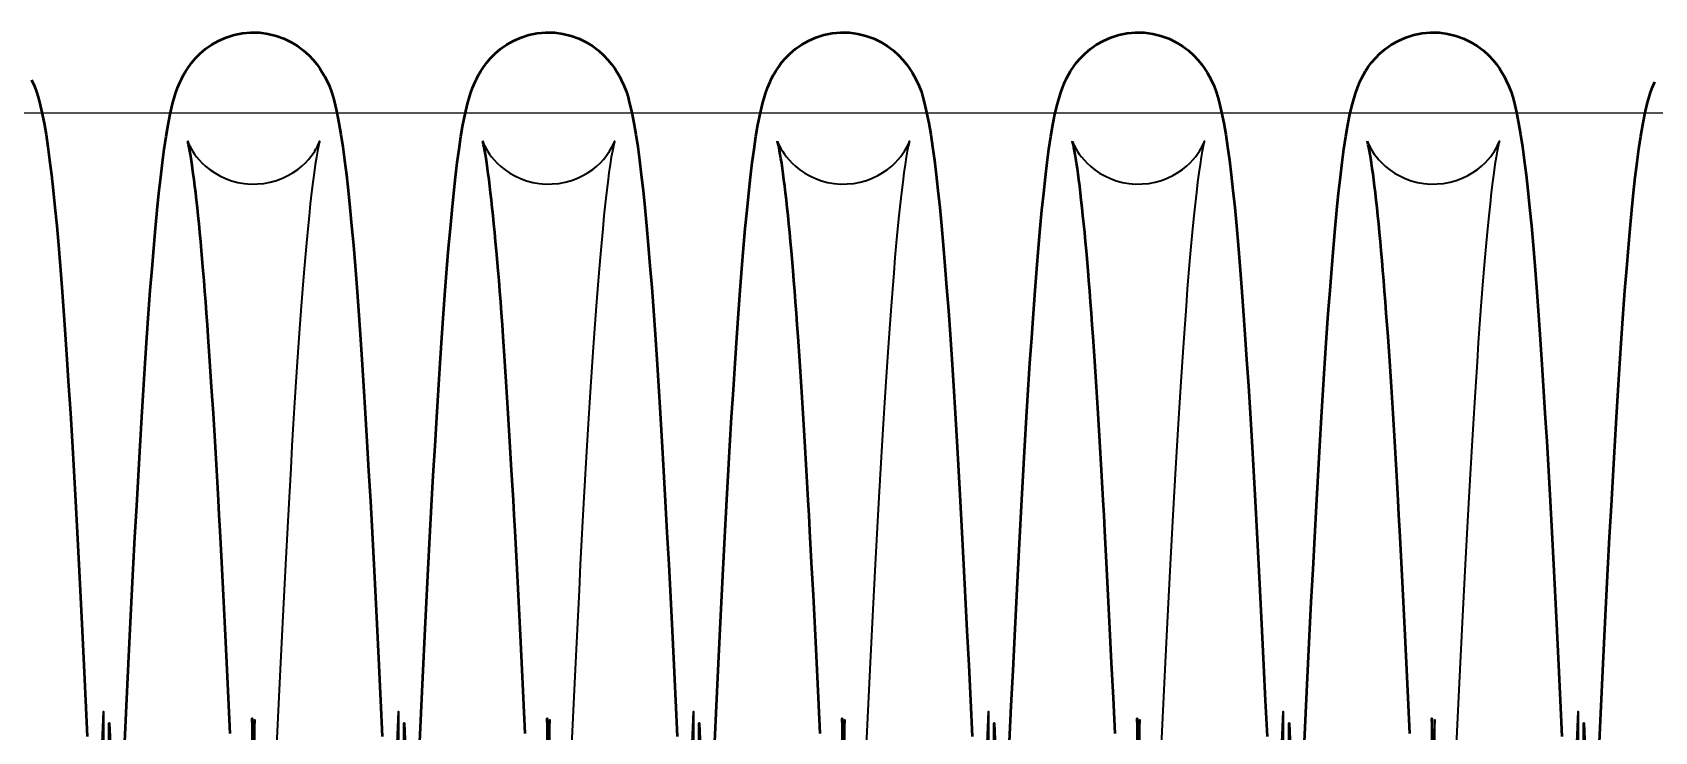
# Model space of a CAD drawing. Header units: millimetres. Extents: x 0 to 190005487, y 0 to 455456909.
# Drawn here: x 90515.99 to 90559.85, y 21524.51 to 21543.41 of the extents above; entities that cross this region are included whole.
import ezdxf

# ---------------------------------------------------------------- set-up
doc = ezdxf.new("R2010")
doc.units = ezdxf.units.MM
doc.header["$LTSCALE"] = 400
doc.header["$MEASUREMENT"] = 0
doc.layers.get('0').update_dxf_attribs({"linetype": 'CONTINUOUS'})
doc.layers.add('가려진 것(ISO)', color=7, linetype='CONTINUOUS', lineweight=35)
doc.layers.add('가시적인 것(ISO)', color=7, linetype='CONTINUOUS', lineweight=50)

# ---------------------------------------------------------------- blocks, each defined once
blk = doc.blocks.new('토션스프링 3')
at = {"layer": '가려진 것(ISO)', "flags": 128}
for points in [[(21461714.445, -50952857.63), (21461714.451, -50952857.647), (21461714.472, -50952857.704), (21461714.515, -50952857.807), (21461714.594, -50952857.966), (21461714.651, -50952858.07), (21461714.724, -50952858.191), (21461714.817, -50952858.328), (21461714.931, -50952858.48), (21461715.07, -50952858.646), (21461715.237, -50952858.822), (21461715.432, -50952859.003), (21461715.658, -50952859.182), (21461715.913, -50952859.354), (21461716.192, -50952859.514), (21461716.494, -50952859.654), (21461716.816, -50952859.77), (21461717.154, -50952859.86), (21461717.502, -50952859.921), (21461717.856, -50952859.952), (21461718.213, -50952859.949), (21461718.568, -50952859.915), (21461718.915, -50952859.851), (21461719.251, -50952859.758), (21461719.57, -50952859.638), (21461719.87, -50952859.495), (21461720.148, -50952859.334), (21461720.399, -50952859.161), (21461720.62, -50952858.981), (21461720.812, -50952858.801), (21461720.976, -50952858.625), (21461721.113, -50952858.459), (21461721.224, -50952858.309), (21461721.313, -50952858.174), (21461721.384, -50952858.056), (21461721.44, -50952857.954), (21461721.483, -50952857.869), (21461721.54, -50952857.742), (21461721.57, -50952857.667), (21461721.581, -50952857.633), (21461721.581, -50952857.635), (21461721.572, -50952857.667), (21461721.557, -50952857.726), (21461721.537, -50952857.808), (21461721.515, -50952857.911), (21461721.464, -50952858.173), (21461721.406, -50952858.505), (21461721.343, -50952858.9), (21461721.278, -50952859.352), (21461721.212, -50952859.857), (21461721.145, -50952860.413), (21461721.076, -50952861.021), (21461721.007, -50952861.677), (21461720.938, -50952862.381), (21461720.868, -50952863.131), (21461720.797, -50952863.924), (21461720.727, -50952864.759), (21461720.656, -50952865.637), (21461720.586, -50952866.559), (21461720.515, -50952867.522), (21461720.444, -50952868.527), (21461720.372, -50952869.57), (21461720.301, -50952870.652), (21461720.23, -50952871.77), (21461720.158, -50952872.923), (21461720.087, -50952874.109), (21461720.016, -50952875.328), (21461719.945, -50952876.578), (21461719.874, -50952877.861), (21461719.802, -50952879.178), (21461719.731, -50952880.526), (21461719.659, -50952881.903), (21461719.587, -50952883.309), (21461719.516, -50952884.741), (21461719.444, -50952886.197), (21461719.373, -50952887.677), (21461719.301, -50952889.177), (21461719.23, -50952890.697)], [(21461718.157, -50952925.233), (21461718.085, -50952888.925), (21461718.014, -50952890.618)], [(21461730.392, -50952857.63), (21461730.398, -50952857.647), (21461730.419, -50952857.704), (21461730.462, -50952857.807), (21461730.541, -50952857.966), (21461730.598, -50952858.07), (21461730.671, -50952858.191), (21461730.764, -50952858.328), (21461730.878, -50952858.48), (21461731.017, -50952858.646), (21461731.184, -50952858.822), (21461731.379, -50952859.003), (21461731.605, -50952859.182), (21461731.86, -50952859.355), (21461732.139, -50952859.514), (21461732.441, -50952859.654), (21461732.763, -50952859.77), (21461733.101, -50952859.86), (21461733.449, -50952859.921), (21461733.803, -50952859.952), (21461734.16, -50952859.949), (21461734.515, -50952859.915), (21461734.862, -50952859.851), (21461735.198, -50952859.758), (21461735.517, -50952859.638), (21461735.817, -50952859.495), (21461736.095, -50952859.334), (21461736.345, -50952859.161), (21461736.567, -50952858.981), (21461736.759, -50952858.801), (21461736.923, -50952858.625), (21461737.06, -50952858.459), (21461737.171, -50952858.309), (21461737.26, -50952858.174), (21461737.331, -50952858.056), (21461737.387, -50952857.954), (21461737.43, -50952857.869), (21461737.487, -50952857.742), (21461737.517, -50952857.667), (21461737.528, -50952857.633), (21461737.528, -50952857.635), (21461737.519, -50952857.667), (21461737.504, -50952857.726), (21461737.484, -50952857.808), (21461737.462, -50952857.911), (21461737.411, -50952858.173), (21461737.352, -50952858.505), (21461737.29, -50952858.9), (21461737.225, -50952859.352), (21461737.159, -50952859.857), (21461737.092, -50952860.413), (21461737.023, -50952861.021), (21461736.954, -50952861.677), (21461736.885, -50952862.381), (21461736.814, -50952863.131), (21461736.744, -50952863.924), (21461736.674, -50952864.759), (21461736.603, -50952865.637), (21461736.533, -50952866.559), (21461736.462, -50952867.522), (21461736.391, -50952868.527), (21461736.319, -50952869.57), (21461736.248, -50952870.652), (21461736.177, -50952871.77), (21461736.105, -50952872.923), (21461736.034, -50952874.109), (21461735.963, -50952875.328), (21461735.892, -50952876.578), (21461735.82, -50952877.861), (21461735.749, -50952879.178), (21461735.677, -50952880.526), (21461735.606, -50952881.903), (21461735.534, -50952883.309), (21461735.463, -50952884.741), (21461735.391, -50952886.197), (21461735.319, -50952887.677), (21461735.248, -50952889.177), (21461735.176, -50952890.697)], [(21461734.104, -50952925.233), (21461734.032, -50952888.925), (21461733.961, -50952890.618)], [(21461746.339, -50952857.63), (21461746.344, -50952857.647), (21461746.365, -50952857.704), (21461746.409, -50952857.807), (21461746.488, -50952857.966), (21461746.545, -50952858.07), (21461746.618, -50952858.191), (21461746.71, -50952858.328), (21461746.824, -50952858.48), (21461746.964, -50952858.646), (21461747.131, -50952858.822), (21461747.326, -50952859.003), (21461747.552, -50952859.182), (21461747.807, -50952859.355), (21461748.086, -50952859.514), (21461748.388, -50952859.654), (21461748.71, -50952859.77), (21461749.048, -50952859.86), (21461749.396, -50952859.921), (21461749.75, -50952859.952), (21461750.107, -50952859.949), (21461750.462, -50952859.915), (21461750.809, -50952859.851), (21461751.145, -50952859.758), (21461751.464, -50952859.638), (21461751.764, -50952859.495), (21461752.042, -50952859.334), (21461752.292, -50952859.161), (21461752.513, -50952858.981), (21461752.706, -50952858.801), (21461752.87, -50952858.625), (21461753.007, -50952858.459), (21461753.118, -50952858.309), (21461753.207, -50952858.174), (21461753.278, -50952858.056), (21461753.334, -50952857.954), (21461753.377, -50952857.869), (21461753.434, -50952857.742), (21461753.463, -50952857.667), (21461753.475, -50952857.633), (21461753.475, -50952857.635), (21461753.466, -50952857.667), (21461753.451, -50952857.726), (21461753.431, -50952857.808), (21461753.409, -50952857.911), (21461753.358, -50952858.173), (21461753.299, -50952858.505), (21461753.236, -50952858.9), (21461753.172, -50952859.352), (21461753.106, -50952859.857), (21461753.038, -50952860.413), (21461752.97, -50952861.021), (21461752.901, -50952861.678), (21461752.831, -50952862.381), (21461752.761, -50952863.131), (21461752.691, -50952863.924), (21461752.621, -50952864.759), (21461752.55, -50952865.637), (21461752.479, -50952866.559), (21461752.409, -50952867.522), (21461752.337, -50952868.527), (21461752.266, -50952869.57), (21461752.195, -50952870.652), (21461752.123, -50952871.77), (21461752.052, -50952872.923), (21461751.981, -50952874.109), (21461751.91, -50952875.328), (21461751.838, -50952876.578), (21461751.767, -50952877.861), (21461751.696, -50952879.178), (21461751.624, -50952880.526), (21461751.553, -50952881.903), (21461751.481, -50952883.309), (21461751.41, -50952884.741), (21461751.338, -50952886.197), (21461751.266, -50952887.677), (21461751.195, -50952889.177), (21461751.123, -50952890.697)], [(21461750.051, -50952925.233), (21461749.979, -50952888.925), (21461749.907, -50952890.618)], [(21461762.285, -50952857.63), (21461762.291, -50952857.647), (21461762.312, -50952857.704), (21461762.356, -50952857.807), (21461762.434, -50952857.966), (21461762.492, -50952858.07), (21461762.565, -50952858.191), (21461762.657, -50952858.328), (21461762.771, -50952858.48), (21461762.911, -50952858.646), (21461763.078, -50952858.822), (21461763.273, -50952859.003), (21461763.499, -50952859.182), (21461763.754, -50952859.355), (21461764.033, -50952859.514), (21461764.335, -50952859.654), (21461764.657, -50952859.77), (21461764.995, -50952859.86), (21461765.343, -50952859.922), (21461765.697, -50952859.952), (21461766.054, -50952859.949), (21461766.409, -50952859.915), (21461766.756, -50952859.851), (21461767.092, -50952859.758), (21461767.411, -50952859.638), (21461767.711, -50952859.495), (21461767.989, -50952859.334), (21461768.239, -50952859.161), (21461768.46, -50952858.981), (21461768.653, -50952858.801), (21461768.817, -50952858.625), (21461768.954, -50952858.459), (21461769.065, -50952858.309), (21461769.154, -50952858.174), (21461769.225, -50952858.056), (21461769.28, -50952857.954), (21461769.324, -50952857.869), (21461769.381, -50952857.742), (21461769.41, -50952857.667), (21461769.422, -50952857.633), (21461769.422, -50952857.635), (21461769.413, -50952857.667), (21461769.398, -50952857.726), (21461769.378, -50952857.808), (21461769.356, -50952857.911), (21461769.304, -50952858.173), (21461769.246, -50952858.505), (21461769.183, -50952858.901), (21461769.118, -50952859.352), (21461769.052, -50952859.857), (21461768.985, -50952860.413), (21461768.917, -50952861.021), (21461768.848, -50952861.678), (21461768.778, -50952862.381), (21461768.708, -50952863.131), (21461768.638, -50952863.924), (21461768.567, -50952864.759), (21461768.497, -50952865.637), (21461768.426, -50952866.559), (21461768.355, -50952867.522), (21461768.284, -50952868.527), (21461768.213, -50952869.571), (21461768.142, -50952870.652), (21461768.07, -50952871.77), (21461767.999, -50952872.923), (21461767.928, -50952874.109), (21461767.856, -50952875.328), (21461767.785, -50952876.578), (21461767.714, -50952877.861), (21461767.643, -50952879.178), (21461767.571, -50952880.526), (21461767.5, -50952881.903), (21461767.428, -50952883.309), (21461767.356, -50952884.741), (21461767.285, -50952886.197), (21461767.213, -50952887.677), (21461767.142, -50952889.177), (21461767.07, -50952890.697)], [(21461765.997, -50952925.233), (21461765.926, -50952888.925), (21461765.854, -50952890.618)], [(21461778.232, -50952857.63), (21461778.238, -50952857.647), (21461778.259, -50952857.704), (21461778.303, -50952857.807), (21461778.381, -50952857.966), (21461778.439, -50952858.07), (21461778.512, -50952858.191), (21461778.604, -50952858.328), (21461778.718, -50952858.48), (21461778.858, -50952858.647), (21461779.025, -50952858.823), (21461779.22, -50952859.003), (21461779.446, -50952859.182), (21461779.701, -50952859.355), (21461779.98, -50952859.514), (21461780.282, -50952859.654), (21461780.604, -50952859.77), (21461780.942, -50952859.86), (21461781.29, -50952859.922), (21461781.644, -50952859.952), (21461782.001, -50952859.949), (21461782.356, -50952859.915), (21461782.703, -50952859.851), (21461783.039, -50952859.758), (21461783.358, -50952859.638), (21461783.658, -50952859.494), (21461783.936, -50952859.334), (21461784.186, -50952859.161), (21461784.407, -50952858.981), (21461784.6, -50952858.8), (21461784.764, -50952858.625), (21461784.901, -50952858.459), (21461785.011, -50952858.309), (21461785.101, -50952858.174), (21461785.172, -50952858.056), (21461785.227, -50952857.954), (21461785.27, -50952857.869), (21461785.328, -50952857.742), (21461785.357, -50952857.667), (21461785.369, -50952857.633), (21461785.368, -50952857.635), (21461785.36, -50952857.667), (21461785.344, -50952857.726), (21461785.325, -50952857.808), (21461785.303, -50952857.911), (21461785.251, -50952858.173), (21461785.193, -50952858.505), (21461785.13, -50952858.901), (21461785.065, -50952859.352), (21461784.999, -50952859.857), (21461784.932, -50952860.414), (21461784.864, -50952861.021), (21461784.795, -50952861.678), (21461784.725, -50952862.381), (21461784.655, -50952863.131), (21461784.585, -50952863.924), (21461784.514, -50952864.759), (21461784.444, -50952865.637), (21461784.373, -50952866.559), (21461784.302, -50952867.523), (21461784.231, -50952868.527), (21461784.16, -50952869.571), (21461784.089, -50952870.652), (21461784.017, -50952871.77), (21461783.946, -50952872.923), (21461783.875, -50952874.109), (21461783.803, -50952875.328), (21461783.732, -50952876.578), (21461783.661, -50952877.861), (21461783.59, -50952879.178), (21461783.518, -50952880.526), (21461783.446, -50952881.903), (21461783.375, -50952883.309), (21461783.303, -50952884.741), (21461783.232, -50952886.198), (21461783.16, -50952887.677), (21461783.088, -50952889.177), (21461783.017, -50952890.697)], [(21461781.944, -50952925.233), (21461781.873, -50952888.925), (21461781.801, -50952890.618)], [(21461709.826, -50952890.154), (21461709.897, -50952888.47), (21461709.969, -50952924.781)], [(21461725.773, -50952890.154), (21461725.844, -50952888.469), (21461725.916, -50952924.781)], [(21461741.72, -50952890.154), (21461741.791, -50952888.469), (21461741.862, -50952924.781)], [(21461757.667, -50952890.153), (21461757.738, -50952888.469), (21461757.809, -50952924.781)], [(21461773.614, -50952890.152), (21461773.685, -50952888.468), (21461773.756, -50952924.78)], [(21461789.56, -50952890.15), (21461789.632, -50952888.461), (21461789.703, -50952924.774)]]:
    blk.add_lwpolyline(points, dxfattribs=at)
at = {"layer": '가시적인 것(ISO)', "flags": 128}
for points in [[(21461705.998, -50952854.31), (21461706.16, -50952854.655), (21461706.276, -50952854.967), (21461706.362, -50952855.254), (21461706.43, -50952855.529), (21461706.56, -50952856.08), (21461706.678, -50952856.659), (21461706.786, -50952857.275), (21461706.886, -50952857.939), (21461706.983, -50952858.66), (21461707.079, -50952859.448), (21461707.175, -50952860.302), (21461707.27, -50952861.223), (21461707.364, -50952862.21), (21461707.457, -50952863.26), (21461707.55, -50952864.374), (21461707.642, -50952865.549), (21461707.734, -50952866.786), (21461707.826, -50952868.082), (21461707.918, -50952869.438), (21461708.01, -50952870.856), (21461708.102, -50952872.335), (21461708.193, -50952873.87), (21461708.285, -50952875.459), (21461708.377, -50952877.099), (21461708.469, -50952878.787), (21461708.561, -50952880.52), (21461708.652, -50952882.295), (21461708.744, -50952884.111), (21461708.835, -50952885.971), (21461708.927, -50952887.873), (21461709.019, -50952889.813)], [(21461710.118, -50952924.93), (21461710.21, -50952889.096), (21461710.301, -50952891.255)], [(21461711.048, -50952890.11), (21461711.14, -50952888.163), (21461711.232, -50952886.253), (21461711.323, -50952884.382), (21461711.415, -50952882.555), (21461711.506, -50952880.776), (21461711.598, -50952879.04), (21461711.689, -50952877.347), (21461711.781, -50952875.701), (21461711.873, -50952874.105), (21461711.965, -50952872.56), (21461712.058, -50952871.071), (21461712.15, -50952869.639), (21461712.242, -50952868.267), (21461712.334, -50952866.959), (21461712.426, -50952865.716), (21461712.518, -50952864.534), (21461712.611, -50952863.414), (21461712.704, -50952862.358), (21461712.797, -50952861.366), (21461712.891, -50952860.44), (21461712.986, -50952859.581), (21461713.079, -50952858.79), (21461713.175, -50952858.06), (21461713.275, -50952857.386), (21461713.383, -50952856.758), (21461713.501, -50952856.17), (21461713.632, -50952855.615), (21461713.795, -50952855.056), (21461713.904, -50952854.754), (21461714.041, -50952854.425), (21461714.126, -50952854.245), (21461714.227, -50952854.053), (21461714.348, -50952853.847), (21461714.493, -50952853.625), (21461714.668, -50952853.389), (21461714.878, -50952853.144), (21461715.127, -50952852.894), (21461715.418, -50952852.648), (21461715.75, -50952852.414), (21461716.119, -50952852.205), (21461716.522, -50952852.028), (21461716.953, -50952851.891), (21461717.402, -50952851.799), (21461717.862, -50952851.758), (21461718.326, -50952851.767), (21461718.784, -50952851.826), (21461719.226, -50952851.933), (21461719.647, -50952852.086), (21461720.041, -50952852.275), (21461720.398, -50952852.493), (21461720.715, -50952852.732), (21461720.991, -50952852.98), (21461721.226, -50952853.229), (21461721.423, -50952853.472), (21461721.587, -50952853.703), (21461721.724, -50952853.919), (21461721.842, -50952854.121), (21461721.944, -50952854.31), (21461722.106, -50952854.656), (21461722.223, -50952854.967), (21461722.309, -50952855.255), (21461722.377, -50952855.529), (21461722.506, -50952856.08), (21461722.625, -50952856.659), (21461722.733, -50952857.275), (21461722.833, -50952857.939), (21461722.93, -50952858.66), (21461723.026, -50952859.448), (21461723.122, -50952860.302), (21461723.216, -50952861.223), (21461723.31, -50952862.21), (21461723.404, -50952863.26), (21461723.496, -50952864.374), (21461723.589, -50952865.549), (21461723.681, -50952866.786), (21461723.773, -50952868.082), (21461723.865, -50952869.438), (21461723.956, -50952870.856), (21461724.048, -50952872.334), (21461724.14, -50952873.87), (21461724.232, -50952875.459), (21461724.324, -50952877.099), (21461724.416, -50952878.787), (21461724.508, -50952880.52), (21461724.599, -50952882.295), (21461724.691, -50952884.111), (21461724.782, -50952885.971), (21461724.874, -50952887.873), (21461724.965, -50952889.813)], [(21461726.065, -50952924.93), (21461726.157, -50952889.096), (21461726.248, -50952891.255)], [(21461726.995, -50952890.11), (21461727.087, -50952888.163), (21461727.179, -50952886.253), (21461727.27, -50952884.382), (21461727.362, -50952882.555), (21461727.453, -50952880.775), (21461727.545, -50952879.039), (21461727.636, -50952877.347), (21461727.728, -50952875.701), (21461727.82, -50952874.105), (21461727.912, -50952872.56), (21461728.004, -50952871.071), (21461728.097, -50952869.639), (21461728.189, -50952868.267), (21461728.281, -50952866.959), (21461728.373, -50952865.715), (21461728.465, -50952864.534), (21461728.558, -50952863.414), (21461728.651, -50952862.358), (21461728.744, -50952861.366), (21461728.838, -50952860.439), (21461728.933, -50952859.58), (21461729.026, -50952858.789), (21461729.122, -50952858.06), (21461729.222, -50952857.385), (21461729.33, -50952856.758), (21461729.448, -50952856.17), (21461729.579, -50952855.615), (21461729.742, -50952855.056), (21461729.851, -50952854.754), (21461729.988, -50952854.425), (21461730.073, -50952854.245), (21461730.174, -50952854.053), (21461730.295, -50952853.847), (21461730.44, -50952853.625), (21461730.615, -50952853.389), (21461730.825, -50952853.144), (21461731.074, -50952852.894), (21461731.366, -50952852.647), (21461731.697, -50952852.414), (21461732.066, -50952852.205), (21461732.47, -50952852.028), (21461732.9, -50952851.891), (21461733.349, -50952851.799), (21461733.809, -50952851.758), (21461734.273, -50952851.767), (21461734.731, -50952851.826), (21461735.173, -50952851.933), (21461735.595, -50952852.086), (21461735.988, -50952852.275), (21461736.346, -50952852.494), (21461736.662, -50952852.732), (21461736.938, -50952852.981), (21461737.173, -50952853.229), (21461737.37, -50952853.472), (21461737.534, -50952853.703), (21461737.671, -50952853.919), (21461737.789, -50952854.121), (21461737.89, -50952854.31), (21461738.052, -50952854.656), (21461738.169, -50952854.967), (21461738.256, -50952855.255), (21461738.324, -50952855.529), (21461738.453, -50952856.08), (21461738.572, -50952856.659), (21461738.68, -50952857.275), (21461738.78, -50952857.939), (21461738.877, -50952858.66), (21461738.973, -50952859.448), (21461739.068, -50952860.302), (21461739.163, -50952861.223), (21461739.257, -50952862.209), (21461739.351, -50952863.26), (21461739.443, -50952864.373), (21461739.536, -50952865.549), (21461739.628, -50952866.786), (21461739.72, -50952868.082), (21461739.811, -50952869.438), (21461739.903, -50952870.856), (21461739.995, -50952872.334), (21461740.087, -50952873.869), (21461740.179, -50952875.459), (21461740.271, -50952877.099), (21461740.363, -50952878.787), (21461740.455, -50952880.52), (21461740.546, -50952882.295), (21461740.637, -50952884.111), (21461740.729, -50952885.971), (21461740.82, -50952887.873), (21461740.912, -50952889.813)], [(21461742.012, -50952924.93), (21461742.103, -50952889.095), (21461742.195, -50952891.255)], [(21461742.942, -50952890.11), (21461743.034, -50952888.163), (21461743.125, -50952886.253), (21461743.217, -50952884.382), (21461743.309, -50952882.555), (21461743.4, -50952880.775), (21461743.492, -50952879.039), (21461743.583, -50952877.347), (21461743.675, -50952875.701), (21461743.767, -50952874.105), (21461743.859, -50952872.56), (21461743.951, -50952871.071), (21461744.044, -50952869.639), (21461744.136, -50952868.267), (21461744.228, -50952866.959), (21461744.32, -50952865.715), (21461744.412, -50952864.533), (21461744.504, -50952863.414), (21461744.597, -50952862.357), (21461744.691, -50952861.366), (21461744.785, -50952860.439), (21461744.88, -50952859.58), (21461744.973, -50952858.789), (21461745.069, -50952858.06), (21461745.169, -50952857.385), (21461745.276, -50952856.758), (21461745.395, -50952856.17), (21461745.526, -50952855.614), (21461745.689, -50952855.055), (21461745.798, -50952854.754), (21461745.935, -50952854.425), (21461746.02, -50952854.245), (21461746.121, -50952854.053), (21461746.242, -50952853.846), (21461746.387, -50952853.625), (21461746.562, -50952853.389), (21461746.772, -50952853.144), (21461747.021, -50952852.894), (21461747.313, -50952852.647), (21461747.645, -50952852.414), (21461748.013, -50952852.204), (21461748.417, -50952852.028), (21461748.848, -50952851.891), (21461749.297, -50952851.799), (21461749.756, -50952851.758), (21461750.22, -50952851.767), (21461750.678, -50952851.826), (21461751.121, -50952851.933), (21461751.542, -50952852.086), (21461751.935, -50952852.276), (21461752.293, -50952852.494), (21461752.609, -50952852.732), (21461752.885, -50952852.981), (21461753.12, -50952853.23), (21461753.317, -50952853.472), (21461753.481, -50952853.703), (21461753.618, -50952853.92), (21461753.735, -50952854.121), (21461753.836, -50952854.311), (21461753.998, -50952854.656), (21461754.116, -50952854.968), (21461754.203, -50952855.255), (21461754.271, -50952855.53), (21461754.4, -50952856.08), (21461754.519, -50952856.658), (21461754.626, -50952857.275), (21461754.727, -50952857.939), (21461754.823, -50952858.66), (21461754.92, -50952859.447), (21461755.015, -50952860.302), (21461755.11, -50952861.223), (21461755.204, -50952862.209), (21461755.297, -50952863.26), (21461755.39, -50952864.373), (21461755.483, -50952865.549), (21461755.575, -50952866.786), (21461755.667, -50952868.082), (21461755.758, -50952869.438), (21461755.85, -50952870.856), (21461755.942, -50952872.334), (21461756.034, -50952873.869), (21461756.126, -50952875.458), (21461756.218, -50952877.098), (21461756.31, -50952878.787), (21461756.401, -50952880.52), (21461756.493, -50952882.295), (21461756.584, -50952884.111), (21461756.676, -50952885.971), (21461756.767, -50952887.873), (21461756.859, -50952889.813)], [(21461757.959, -50952924.93), (21461758.05, -50952889.095), (21461758.142, -50952891.255)], [(21461758.889, -50952890.111), (21461758.98, -50952888.164), (21461759.072, -50952886.253), (21461759.164, -50952884.382), (21461759.256, -50952882.555), (21461759.347, -50952880.774), (21461759.438, -50952879.039), (21461759.53, -50952877.347), (21461759.622, -50952875.701), (21461759.714, -50952874.105), (21461759.806, -50952872.561), (21461759.898, -50952871.071), (21461759.99, -50952869.639), (21461760.082, -50952868.267), (21461760.175, -50952866.958), (21461760.267, -50952865.715), (21461760.359, -50952864.533), (21461760.451, -50952863.413), (21461760.544, -50952862.357), (21461760.638, -50952861.365), (21461760.732, -50952860.439), (21461760.826, -50952859.579), (21461760.92, -50952858.788), (21461761.016, -50952858.059), (21461761.116, -50952857.385), (21461761.223, -50952856.758), (21461761.341, -50952856.17), (21461761.473, -50952855.614), (21461761.636, -50952855.055), (21461761.745, -50952854.754), (21461761.882, -50952854.424), (21461761.967, -50952854.245), (21461762.068, -50952854.052), (21461762.189, -50952853.846), (21461762.334, -50952853.624), (21461762.509, -50952853.389), (21461762.719, -50952853.143), (21461762.968, -50952852.894), (21461763.26, -50952852.647), (21461763.592, -50952852.413), (21461763.961, -50952852.204), (21461764.364, -50952852.028), (21461764.795, -50952851.891), (21461765.244, -50952851.799), (21461765.704, -50952851.758), (21461766.167, -50952851.767), (21461766.626, -50952851.826), (21461767.068, -50952851.934), (21461767.489, -50952852.086), (21461767.882, -50952852.276), (21461768.24, -50952852.494), (21461768.557, -50952852.733), (21461768.833, -50952852.981), (21461769.067, -50952853.23), (21461769.264, -50952853.472), (21461769.428, -50952853.704), (21461769.564, -50952853.92), (21461769.681, -50952854.122), (21461769.782, -50952854.311), (21461769.944, -50952854.657), (21461770.062, -50952854.968), (21461770.149, -50952855.256), (21461770.219, -50952855.53), (21461770.347, -50952856.08), (21461770.465, -50952856.658), (21461770.573, -50952857.275), (21461770.673, -50952857.939), (21461770.77, -50952858.66), (21461770.867, -50952859.447), (21461770.962, -50952860.302), (21461771.057, -50952861.223), (21461771.151, -50952862.209), (21461771.244, -50952863.26), (21461771.337, -50952864.373), (21461771.429, -50952865.549), (21461771.522, -50952866.786), (21461771.613, -50952868.082), (21461771.705, -50952869.438), (21461771.797, -50952870.856), (21461771.889, -50952872.334), (21461771.981, -50952873.869), (21461772.073, -50952875.458), (21461772.165, -50952877.098), (21461772.257, -50952878.786), (21461772.348, -50952880.52), (21461772.44, -50952882.295), (21461772.531, -50952884.111), (21461772.623, -50952885.97), (21461772.714, -50952887.872), (21461772.806, -50952889.813)], [(21461773.905, -50952924.93), (21461773.997, -50952889.095), (21461774.089, -50952891.255)], [(21461774.836, -50952890.111), (21461774.927, -50952888.164), (21461775.019, -50952886.253), (21461775.111, -50952884.382), (21461775.202, -50952882.554), (21461775.294, -50952880.774), (21461775.385, -50952879.038), (21461775.477, -50952877.347), (21461775.569, -50952875.701), (21461775.661, -50952874.105), (21461775.753, -50952872.561), (21461775.845, -50952871.071), (21461775.937, -50952869.639), (21461776.029, -50952868.267), (21461776.121, -50952866.958), (21461776.213, -50952865.714), (21461776.306, -50952864.532), (21461776.398, -50952863.413), (21461776.491, -50952862.357), (21461776.585, -50952861.365), (21461776.679, -50952860.438), (21461776.774, -50952859.578), (21461776.868, -50952858.786), (21461776.963, -50952858.058), (21461777.063, -50952857.384), (21461777.17, -50952856.758), (21461777.288, -50952856.171), (21461777.42, -50952855.614), (21461777.583, -50952855.055), (21461777.692, -50952854.753), (21461777.829, -50952854.424), (21461777.914, -50952854.244), (21461778.015, -50952854.052), (21461778.136, -50952853.846), (21461778.281, -50952853.624), (21461778.457, -50952853.388), (21461778.666, -50952853.143), (21461778.915, -50952852.893), (21461779.207, -50952852.646), (21461779.54, -50952852.413), (21461779.909, -50952852.204), (21461780.312, -50952852.028), (21461780.743, -50952851.891), (21461781.192, -50952851.799), (21461781.651, -50952851.758), (21461782.115, -50952851.767), (21461782.573, -50952851.827), (21461783.016, -50952851.934), (21461783.437, -50952852.086), (21461783.83, -50952852.276), (21461784.188, -50952852.495), (21461784.504, -50952852.733), (21461784.78, -50952852.982), (21461785.015, -50952853.231), (21461785.212, -50952853.473), (21461785.376, -50952853.704), (21461785.511, -50952853.921), (21461785.626, -50952854.122), (21461785.727, -50952854.311), (21461785.888, -50952854.657), (21461786.007, -50952854.969), (21461786.096, -50952855.256), (21461786.166, -50952855.531), (21461786.293, -50952856.079), (21461786.412, -50952856.658), (21461786.52, -50952857.275), (21461786.62, -50952857.939), (21461786.717, -50952858.661), (21461786.813, -50952859.447), (21461786.909, -50952860.301), (21461787.004, -50952861.222), (21461787.098, -50952862.209), (21461787.191, -50952863.259), (21461787.284, -50952864.373), (21461787.376, -50952865.549), (21461787.468, -50952866.785), (21461787.56, -50952868.082), (21461787.652, -50952869.438), (21461787.744, -50952870.856), (21461787.836, -50952872.334), (21461787.928, -50952873.869), (21461788.02, -50952875.458), (21461788.112, -50952877.098), (21461788.203, -50952878.786), (21461788.295, -50952880.52), (21461788.387, -50952882.295), (21461788.478, -50952884.111), (21461788.569, -50952885.97), (21461788.661, -50952887.872), (21461788.753, -50952889.812)], [(21461789.852, -50952924.929), (21461789.944, -50952889.095), (21461790.035, -50952891.255)], [(21461790.782, -50952890.124), (21461790.873, -50952888.181), (21461790.965, -50952886.27), (21461791.057, -50952884.397), (21461791.149, -50952882.564), (21461791.241, -50952880.776), (21461791.332, -50952879.035), (21461791.424, -50952877.345), (21461791.515, -50952875.707), (21461791.607, -50952874.116), (21461791.699, -50952872.576), (21461791.791, -50952871.088), (21461791.883, -50952869.656), (21461791.975, -50952868.281), (21461792.068, -50952866.965), (21461792.161, -50952865.712), (21461792.253, -50952864.524), (21461792.346, -50952863.402), (21461792.439, -50952862.349), (21461792.532, -50952861.361), (21461792.626, -50952860.436), (21461792.72, -50952859.575), (21461792.817, -50952858.777), (21461792.915, -50952858.041), (21461793.016, -50952857.367), (21461793.118, -50952856.751), (21461793.231, -50952856.173), (21461793.366, -50952855.614), (21461793.532, -50952855.051), (21461793.639, -50952854.751), (21461793.778, -50952854.421)], [(21461718.03, -50952891.004), (21461717.938, -50952888.84), (21461717.847, -50952924.678)], [(21461716.749, -50952889.656), (21461716.657, -50952887.729), (21461716.566, -50952885.838), (21461716.474, -50952883.985), (21461716.382, -50952882.175), (21461716.291, -50952880.411), (21461716.199, -50952878.697), (21461716.154, -50952877.86), (21461716.108, -50952877.036), (21461716.017, -50952875.427), (21461715.926, -50952873.868), (21461715.834, -50952872.362), (21461715.743, -50952870.913), (21461715.652, -50952869.523), (21461715.561, -50952868.196), (21461715.515, -50952867.557), (21461715.47, -50952866.934), (21461715.424, -50952866.328), (21461715.379, -50952865.74), (21461715.334, -50952865.17), (21461715.289, -50952864.618), (21461715.198, -50952863.563), (21461715.152, -50952863.061), (21461715.107, -50952862.576), (21461715.061, -50952862.109), (21461715.015, -50952861.661), (21461714.97, -50952861.232), (21461714.925, -50952860.823), (21461714.881, -50952860.435), (21461714.837, -50952860.068), (21461714.794, -50952859.724), (21461714.752, -50952859.401), (21461714.711, -50952859.102), (21461714.671, -50952858.827), (21461714.633, -50952858.577), (21461714.596, -50952858.351), (21461714.56, -50952858.151), (21461714.526, -50952857.978), (21461714.495, -50952857.834), (21461714.469, -50952857.724), (21461714.452, -50952857.654), (21461714.445, -50952857.63)], [(21461733.977, -50952891.004), (21461733.885, -50952888.84), (21461733.794, -50952924.678)], [(21461732.696, -50952889.655), (21461732.604, -50952887.729), (21461732.512, -50952885.837), (21461732.421, -50952883.984), (21461732.329, -50952882.174), (21461732.238, -50952880.41), (21461732.146, -50952878.697), (21461732.101, -50952877.859), (21461732.055, -50952877.036), (21461731.964, -50952875.427), (21461731.873, -50952873.868), (21461731.781, -50952872.362), (21461731.69, -50952870.913), (21461731.599, -50952869.523), (21461731.507, -50952868.196), (21461731.462, -50952867.556), (21461731.416, -50952866.934), (21461731.371, -50952866.328), (21461731.326, -50952865.74), (21461731.281, -50952865.17), (21461731.236, -50952864.618), (21461731.145, -50952863.563), (21461731.099, -50952863.06), (21461731.053, -50952862.575), (21461731.008, -50952862.109), (21461730.962, -50952861.661), (21461730.917, -50952861.232), (21461730.872, -50952860.823), (21461730.827, -50952860.435), (21461730.784, -50952860.069), (21461730.741, -50952859.724), (21461730.699, -50952859.402), (21461730.658, -50952859.103), (21461730.618, -50952858.828), (21461730.58, -50952858.577), (21461730.543, -50952858.351), (21461730.507, -50952858.152), (21461730.473, -50952857.978), (21461730.442, -50952857.834), (21461730.416, -50952857.724), (21461730.398, -50952857.654), (21461730.392, -50952857.63)], [(21461749.924, -50952891.003), (21461749.832, -50952888.839), (21461749.741, -50952924.678)], [(21461748.643, -50952889.655), (21461748.551, -50952887.728), (21461748.459, -50952885.836), (21461748.368, -50952883.984), (21461748.276, -50952882.174), (21461748.184, -50952880.41), (21461748.093, -50952878.696), (21461748.047, -50952877.859), (21461748.002, -50952877.036), (21461747.911, -50952875.426), (21461747.82, -50952873.867), (21461747.728, -50952872.362), (21461747.637, -50952870.912), (21461747.545, -50952869.523), (21461747.454, -50952868.195), (21461747.409, -50952867.556), (21461747.363, -50952866.933), (21461747.318, -50952866.328), (21461747.273, -50952865.74), (21461747.228, -50952865.17), (21461747.183, -50952864.618), (21461747.092, -50952863.563), (21461747.046, -50952863.06), (21461747, -50952862.575), (21461746.954, -50952862.108), (21461746.909, -50952861.66), (21461746.864, -50952861.232), (21461746.819, -50952860.823), (21461746.774, -50952860.435), (21461746.731, -50952860.069), (21461746.688, -50952859.724), (21461746.646, -50952859.402), (21461746.605, -50952859.103), (21461746.565, -50952858.828), (21461746.527, -50952858.577), (21461746.49, -50952858.352), (21461746.454, -50952858.152), (21461746.42, -50952857.978), (21461746.389, -50952857.834), (21461746.363, -50952857.724), (21461746.345, -50952857.654), (21461746.339, -50952857.63)], [(21461765.871, -50952891.003), (21461765.779, -50952888.839), (21461765.687, -50952924.678)], [(21461764.589, -50952889.655), (21461764.498, -50952887.728), (21461764.406, -50952885.836), (21461764.314, -50952883.983), (21461764.223, -50952882.173), (21461764.131, -50952880.41), (21461764.04, -50952878.696), (21461763.994, -50952877.859), (21461763.949, -50952877.036), (21461763.858, -50952875.426), (21461763.766, -50952873.867), (21461763.675, -50952872.361), (21461763.583, -50952870.912), (21461763.492, -50952869.522), (21461763.401, -50952868.195), (21461763.355, -50952867.556), (21461763.31, -50952866.933), (21461763.265, -50952866.328), (21461763.22, -50952865.74), (21461763.174, -50952865.17), (21461763.129, -50952864.618), (21461763.038, -50952863.562), (21461762.993, -50952863.06), (21461762.947, -50952862.575), (21461762.901, -50952862.108), (21461762.856, -50952861.66), (21461762.81, -50952861.232), (21461762.766, -50952860.823), (21461762.721, -50952860.435), (21461762.678, -50952860.069), (21461762.635, -50952859.724), (21461762.593, -50952859.402), (21461762.552, -50952859.103), (21461762.512, -50952858.828), (21461762.474, -50952858.578), (21461762.437, -50952858.352), (21461762.401, -50952858.152), (21461762.367, -50952857.978), (21461762.335, -50952857.834), (21461762.31, -50952857.724), (21461762.292, -50952857.654), (21461762.285, -50952857.63)], [(21461781.817, -50952891.002), (21461781.726, -50952888.839), (21461781.634, -50952924.678)], [(21461780.536, -50952889.654), (21461780.445, -50952887.727), (21461780.353, -50952885.835), (21461780.261, -50952883.982), (21461780.17, -50952882.173), (21461780.078, -50952880.409), (21461779.987, -50952878.696), (21461779.941, -50952877.859), (21461779.896, -50952877.036), (21461779.804, -50952875.426), (21461779.713, -50952873.866), (21461779.622, -50952872.361), (21461779.53, -50952870.911), (21461779.439, -50952869.521), (21461779.348, -50952868.194), (21461779.302, -50952867.555), (21461779.257, -50952866.933), (21461779.212, -50952866.327), (21461779.166, -50952865.739), (21461779.121, -50952865.17), (21461779.076, -50952864.617), (21461779.031, -50952864.082), (21461778.985, -50952863.562), (21461778.94, -50952863.059), (21461778.894, -50952862.574), (21461778.848, -50952862.108), (21461778.803, -50952861.66), (21461778.757, -50952861.232), (21461778.713, -50952860.823), (21461778.668, -50952860.436), (21461778.625, -50952860.069), (21461778.582, -50952859.725), (21461778.54, -50952859.403), (21461778.499, -50952859.104), (21461778.46, -50952858.829), (21461778.421, -50952858.578), (21461778.384, -50952858.352), (21461778.348, -50952858.152), (21461778.314, -50952857.978), (21461778.282, -50952857.833), (21461778.256, -50952857.724), (21461778.239, -50952857.654), (21461778.232, -50952857.63)]]:
    blk.add_lwpolyline(points, dxfattribs=at)
blk = doc.blocks.new('토션스프링1234')
blk.add_blockref('토션스프링 3', (188.103, -4314.906))
blk = doc.blocks.new('A$C640965EA')
at = {"color": 3}
blk.add_line((1320.65, 4480.554, 379.347), (4794.161, 4480.554, 379.347), dxfattribs=at)
at = {"xscale": 0.5000000000072761, "yscale": 0.5000000000072761, "zscale": 0.5000000000072761}
blk.add_blockref('토션스프링1234', (-10729019.037, 25483066.058, 379.347), dxfattribs=at)

msp = doc.modelspace()

# ---------------------------------------------------------------- block references
msp.add_blockref('A$C640965EA', (88587.952, 17060.682))

doc.saveas('drawing.dxf')
